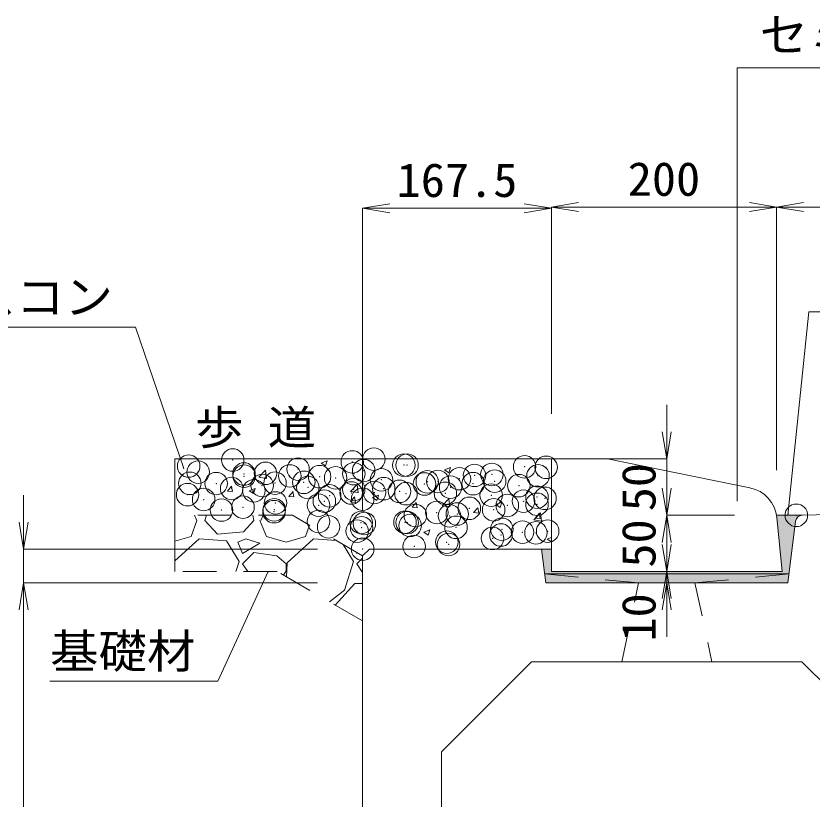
# Model space of a CAD drawing. Units: millimetres at full size. Extents: x 164402 to 209100, y 872507 to 885397.
# Drawn here: x 197536 to 198243, y 876260 to 876956 of the extents above; entities that cross this region are included whole.
import ezdxf
from ezdxf.enums import TextEntityAlignment as Align

# ---------------------------------------------------------------- set-up
doc = ezdxf.new("R2010")
doc.units = ezdxf.units.MM
doc.header["$LTSCALE"] = 40
doc.header["$PDMODE"] = 32
doc.header["$PDSIZE"] = 20
doc.linetypes.add('USER1', pattern=[1.35, 0.75, -0.6])
for name, color, linetype, lineweight in [('0_2', 7, 'Continuous', 13), ('ハッチング', 7, 'Continuous', 5), ('作業エリア', 11, 'Continuous', 13), ('寸法線', 7, 'Continuous', 13), ('排水孔', 7, 'USER1', 9), ('本体', 2, 'Continuous', 13), ('補助線', 8, 'Continuous', 13), ('ﾊｯﾁﾝｸﾞ', 7, 'Continuous', 5)]:
    doc.layers.add(name, color=color, linetype=linetype, lineweight=lineweight)
doc.styles.add('ＭＳ 明朝', font='')
doc.styles.get('ＭＳ 明朝').set_extended_font_data('MS Mincho')

# ---------------------------------------------------------------- blocks, each defined once
blk = doc.blocks.new('open_arrow')
at = {"color": 0, "linetype": 'Continuous', "lineweight": -2}
blk.add_lwpolyline([(7.5, 1.25), (0, 0), (7.5, -1.25)], dxfattribs=at)
blk = doc.blocks.new('filled_arrow')
at = {"color": 0, "linetype": 'Continuous', "lineweight": -2}
blk.add_solid([(7.5, 1.25), (0, 0), (7.5, -1.25)], dxfattribs=at)

msp = doc.modelspace()

# ---------------------------------------------------------------- hatches: boundary and pattern name
at = {"layer": 'ハッチング'}
msp.add_hatch(color=8, dxfattribs=at).paths.add_polyline_path([(198003.47, 876477.03), (198006.56, 876452.29), (198221.56, 876452.29), (198228.42, 876507.13, -0.3734), (198234.26, 876512.39), (198229.06, 876512.28), (198211.49, 876512.29, -0.01699), (198211.77, 876510.27), (198216.56, 876462.29), (198011.56, 876462.29), (198011.56, 876482.29), (198002.81, 876482.29)])

# ---------------------------------------------------------------- linework, layer by layer
at = {"layer": '0_2'}
for p, q in [((198011.56, 876562.29), (197677.46, 876562.29)), ((198229.06, 876512.29), (198211.49, 876512.29)), ((198234.26, 876512.39), (198229.06, 876512.29)), ((198002.81, 876482.29), (198011.56, 876482.29))]:
    msp.add_line(p, q, dxfattribs=at)
at = {"layer": '0_2', "linetype": 'USER1', "lineweight": 5}
for p, q in [((197781.71, 876512.29), (197677.46, 876512.29)), ((197844.06, 876476.29), (197781.71, 876512.29)), ((197768.31, 876462.29), (197677.46, 876462.29)), ((197844.06, 876418.55), (197768.31, 876462.29))]:
    msp.add_line(p, q, dxfattribs=at)
at = {"layer": '作業エリア'}
for p in [(198229.06, 876512.29), (197844.06, 876482.29)]:
    msp.add_point(p, dxfattribs=at)
at = {"layer": '寸法線'}
for p, q in [((198011.56, 876785.88), (198211.49, 876785.88)), ((198011.56, 876602.29), (198011.56, 876785.88)), ((198211.49, 876552.29), (198211.49, 876785.88)), ((198211.49, 876785.88), (198384.06, 876785.88)), ((198211.49, 876552.29), (198211.49, 876785.88)), ((197844.06, 876784.86), (198011.56, 876784.86)), ((197844.06, 876516.29), (197844.06, 876784.86)), ((198011.56, 876602.29), (198011.56, 876784.86)), ((198114.06, 876610.28), (198114.06, 876464.28)), ((198056.56, 876562.28), (198114.06, 876562.28)), ((198114.06, 876560.28), (198114.06, 876414.29)), ((197543.04, 876404.29), (197543.04, 876530.29)), ((198174.06, 876512.28), (198114.06, 876512.28)), ((198174.06, 876512.28), (198114.06, 876512.28)), ((198114.06, 876510.29), (198114.06, 876404.28)), ((197804.06, 876482.29), (197543.04, 876482.29)), ((198176.56, 876462.29), (198114.06, 876462.29)), ((198176.56, 876462.29), (198114.06, 876462.29)), ((197543.04, 876452.29), (197543.04, 875902.29)), ((197804.06, 876452.29), (197543.04, 876452.29)), ((197804.06, 876452.29), (197543.04, 876452.29)), ((198181.56, 876452.28), (198114.06, 876452.28))]:
    msp.add_line(p, q, dxfattribs=at)
at = {"layer": '寸法線', "lineweight": 9}
msp.add_lwpolyline([(198176.45, 876524.86), (198176.45, 876909.51), (198863.3, 876909.51)], dxfattribs=at)
at = {"layer": '寸法線'}
for points in [[(198221.56, 876512.29), (198240.21, 876692.89), (198431.81, 876692.89)], [(197685.2, 876553.76), (197642.42, 876679.22), (197363.73, 876679.22)], [(197760.3, 876462.29), (197715.63, 876365.16), (197566.37, 876365.16)]]:
    msp.add_lwpolyline(points, dxfattribs=at)
at = {"layer": '排水孔'}
for p, q in [((198089.06, 876452.29), (198005.56, 876460.29)), ((198139.06, 876452.29), (198222.56, 876460.29)), ((198074.06, 876382.29), (198089.06, 876452.29)), ((198139.06, 876452.29), (198154.06, 876382.29))]:
    msp.add_line(p, q, dxfattribs=at)
at = {"layer": '本体', "lineweight": 20}
for p, q in [((198011.56, 876562.29), (198061.56, 876562.29)), ((198011.56, 876562.29), (198011.56, 876462.29)), ((198061.56, 876562.29), (198187.87, 876536.68)), ((198211.77, 876510.27), (198216.56, 876462.29)), ((198234.26, 876512.39), (198337.56, 876514.39)), ((198228.42, 876507.13), (198221.56, 876452.29)), ((197844.06, 876476.29), (197850.06, 876482.29)), ((198002.81, 876482.29), (197850.06, 876482.29)), ((198002.81, 876482.29), (198006.56, 876452.29)), ((197844.06, 876476.29), (197844.06, 875912.29)), ((198222.56, 876460.29), (198005.56, 876460.29)), ((198011.56, 876462.29), (198216.56, 876462.29)), ((198221.56, 876452.29), (198006.56, 876452.29)), ((197914.06, 876302.29), (197994.06, 876382.29)), ((198234.06, 876382.29), (197994.06, 876382.29)), ((198234.06, 876382.29), (198314.06, 876302.29)), ((197914.06, 876302.29), (197914.06, 876076.32))]:
    msp.add_line(p, q, dxfattribs=at)
for centre, radius, start, end in [((198181.91, 876507.28), 30, 5.71059, 78.54125), ((198234.37, 876506.39), 6, 91.10881, 172.87498)]:
    msp.add_arc(centre, radius, start, end, dxfattribs=at)
at = {"layer": '補助線'}
msp.add_line((197677.46, 876562.29), (197677.46, 876462.29), dxfattribs=at)
at = {"layer": 'ﾊｯﾁﾝｸﾞ'}
for p, q in [((197701.45, 876562.29), (197701.61, 876562.18)), ((197701.61, 876562.18), (197701.64, 876562.29)), ((197807.33, 876558.65), (197812.67, 876560.7)), ((197811.12, 876556.08), (197812.66, 876560.68)), ((197677.47, 876557.58), (197677.46, 876557.67)), ((197677.46, 876557.61), (197677.48, 876557.61)), ((197752.03, 876546.02), (197757.97, 876552.21)), ((197758.79, 876544.97), (197757.95, 876552.21)), ((197807.33, 876558.63), (197811.12, 876556.08)), ((197916.84, 876552.54), (197922.18, 876554.59)), ((197916.84, 876552.53), (197920.63, 876549.97)), ((197920.63, 876549.97), (197922.17, 876554.58)), ((197752.02, 876546.05), (197758.8, 876545)), ((197723.99, 876533.76), (197727.66, 876538.13)), ((197728.47, 876533.34), (197727.59, 876538.12)), ((197833.36, 876533.41), (197839.29, 876539.59)), ((197840.12, 876532.36), (197839.28, 876539.59)), ((197723.99, 876533.76), (197728.54, 876533.36)), ((197743.3, 876534.06), (197747.09, 876531.5)), ((197743.31, 876534.07), (197748.64, 876536.12)), ((197747.09, 876531.5), (197748.64, 876536.1)), ((197778.64, 876528.98), (197782.32, 876533.35)), ((197783.12, 876528.56), (197782.24, 876533.34)), ((197833.35, 876533.44), (197840.12, 876532.38)), ((197778.64, 876528.97), (197783.2, 876528.58)), ((197833.3, 876524.19), (197836.97, 876528.57)), ((197833.3, 876524.19), (197837.85, 876523.79)), ((197837.78, 876523.78), (197836.9, 876528.56)), ((197852.81, 876527.95), (197856.6, 876525.4)), ((197852.82, 876527.97), (197858.15, 876530.02)), ((197856.6, 876525.4), (197858.15, 876530)), ((197914.68, 876520.8), (197920.62, 876526.98)), ((197921.44, 876519.74), (197920.6, 876526.98)), ((197962.33, 876521.86), (197967.66, 876523.91)), ((197966.11, 876519.29), (197967.66, 876523.9)), ((197887.95, 876519.41), (197891.63, 876523.79)), ((197887.95, 876519.41), (197892.51, 876519.01)), ((197892.43, 876519), (197891.55, 876523.77)), ((197914.67, 876520.82), (197921.45, 876519.77)), ((197942.61, 876514.63), (197946.28, 876519.01)), ((197947.09, 876514.22), (197946.21, 876518.99)), ((197962.32, 876521.85), (197966.11, 876519.29)), ((197694.7, 876512.29), (197696.79, 876507.77)), ((197703.9, 876507.77), (197705.6, 876512.29)), ((197747.59, 876507.77), (197746.69, 876512.29)), ((197753.69, 876507.77), (197755.62, 876512.29)), ((197942.61, 876514.63), (197947.16, 876514.23)), ((197996.01, 876508.18), (198001.94, 876514.37)), ((197997.26, 876509.85), (198000.94, 876514.23)), ((197997.26, 876509.85), (198001.82, 876509.45)), ((198001.74, 876509.43), (198000.86, 876514.21)), ((198002.77, 876507.13), (198001.92, 876514.37)), ((197691.71, 876493.54), (197696.79, 876507.77)), ((197715.08, 876495.57), (197703.9, 876507.77)), ((197747.59, 876507.77), (197738.45, 876497.61)), ((197752.67, 876507.77), (197758.77, 876493.54)), ((197793.31, 876493.54), (197796.88, 876503.53)), ((197793.79, 876505.31), (197794.13, 876505.44)), ((197794.04, 876505.17), (197794.12, 876505.43)), ((197995.99, 876508.21), (198002.77, 876507.16)), ((197738.45, 876497.61), (197715.08, 876495.57)), ((197898.3, 876497.29), (197903.64, 876499.34)), ((197898.3, 876497.27), (197902.09, 876494.72)), ((197902.09, 876494.72), (197903.63, 876499.32)), ((197677.46, 876489.35), (197691.71, 876493.54)), ((197698.82, 876491.51), (197677.46, 876472.01)), ((197723.21, 876489.48), (197698.82, 876491.51)), ((197734.38, 876471.19), (197723.21, 876489.48)), ((197740.48, 876491.51), (197733.37, 876488.46)), ((197752.67, 876487.45), (197740.48, 876491.51)), ((197758.77, 876493.54), (197776.04, 876488.46)), ((197776.04, 876488.46), (197793.31, 876493.54)), ((197800.42, 876491.51), (197777.05, 876470.17)), ((197820.61, 876489.83), (197800.42, 876491.51)), ((198007.81, 876491.19), (198011.56, 876492.63)), ((198007.81, 876491.17), (198011.56, 876488.64)), ((197733.37, 876488.46), (197737.43, 876478.3)), ((197737.43, 876478.3), (197752.67, 876487.45)), ((197835.98, 876471.19), (197826.76, 876486.27)), ((197747.59, 876479.32), (197737.43, 876469.16)), ((197767.91, 876476.27), (197747.59, 876479.32)), ((197776.04, 876469.16), (197767.91, 876476.27)), ((197838.57, 876479.46), (197839.03, 876478.3)), ((197839.03, 876478.3), (197839.79, 876478.76)), ((197731.53, 876462.29), (197734.38, 876471.19)), ((197737.43, 876469.16), (197742.01, 876462.29)), ((197776.04, 876463.06), (197776.04, 876469.16)), ((197777.05, 876470.17), (197776.45, 876457.59)), ((197827.85, 876445.79), (197835.98, 876471.19)), ((197844.06, 876474.19), (197839.03, 876469.16)), ((197839.03, 876469.16), (197844.06, 876461.61)), ((197773.84, 876459.1), (197776.04, 876463.06)), ((197819.67, 876432.63), (197837, 876451.89)), ((197837, 876451.89), (197844.06, 876451.89)), ((197814.61, 876435.56), (197827.85, 876445.79))]:
    msp.add_line(p, q, dxfattribs=at)
for p in [(197728.74, 876561.36), (197834.87, 876559.65), (197853.94, 876562.16), (197880.7, 876556.82), (197883.49, 876556.83), (197689.61, 876556), (197698.05, 876550.65), (197757.88, 876549.51), (197786.74, 876553.31), (197836.26, 876549.19), (197845, 876551.95), (197987.84, 876555.34), (198006.94, 876554.89), (197738.73, 876548.93), (197738.81, 876547), (197779.41, 876547.21), (197805.88, 876546.59), (197820.08, 876545.5), (197860.76, 876543.78), (197910.88, 876542.24), (197929.96, 876544.75), (197943.4, 876547.71), (197958.82, 876548.55), (197961.26, 876542.54), (197999.75, 876547.42), (197690.68, 876540.66), (197714.12, 876540.42), (197727.81, 876536), (197754.79, 876538.7), (197766.3, 876540.87), (197791.82, 876541.56), (197795.47, 876536.98), (197836.15, 876535.26), (197862.76, 876535.9), (197898.96, 876540.08), (197901.44, 876542.06), (197922.14, 876537.18), (197942.11, 876540.34), (197982.79, 876538.62), (197688.69, 876530.63), (197747.39, 876533.93), (197814.82, 876529.59), (197833.9, 876532.1), (197854.52, 876532.46), (197876.83, 876533.54), (197882.56, 876531.47), (197917.5, 876531.82), (197958.18, 876530.1), (197998.86, 876528.39), (197702.95, 876526.3), (197766.7, 876523.26), (197804.95, 876521.22), (197810.08, 876524.83), (197844.07, 876526.59), (197972.5, 876521.05), (197986.89, 876524.83), (197998.83, 876522.06), (198005.97, 876527.34), (197718.76, 876516.95), (197737.84, 876519.46), (197765.37, 876515.51), (197765.64, 876517.2), (197909.91, 876514.7), (197938.77, 876518.5), (197960.34, 876517.18), (197804.92, 876506.76), (197890.84, 876512.18), (197921.21, 876511.81), (197928.06, 876513.42), (197813.85, 876502.05), (197842.71, 876505.85), (197843.15, 876501.22), (197845.6, 876505.04), (197881.64, 876506.1), (197883.62, 876505.79), (197886.28, 876503.33), (197926.95, 876501.61), (197967.63, 876499.89), (197839.18, 876498.16), (197966.85, 876494.78), (197985.92, 876497.29), (197997.9, 876496.69), (198008.31, 876498.17), (197918.72, 876488.44), (197920.29, 876486.45), (197959.41, 876491.81), (197889.87, 876484.64)]:
    msp.add_point(p, dxfattribs=at)

# ---------------------------------------------------------------- block references
at = {"layer": '寸法線', "xscale": 3.2, "yscale": 3.2}
for p in [(197844.06, 876784.86), (198011.56, 876785.88), (198211.49, 876785.88)]:
    msp.add_blockref('open_arrow', p, dxfattribs=at)
at = {"layer": '寸法線'}
for p, xscale, yscale, rotation in [((198011.56, 876784.86), 3.2, 3.2, 180), ((198211.49, 876785.88), 3.2, 3.2, 180), ((198114.06, 876562.28), 3.2, 3.2, 90), ((197685.2, 876553.76), 0.16, 0.16, 108.8), ((198114.06, 876512.28), 3.2, 3.2, 90), ((198114.06, 876512.28), 3.2, 3.2, 270), ((198221.56, 876512.29), 0.16, 0.16, 84.1), ((197543.04, 876482.29), 3.2, 3.2, 90), ((198114.06, 876462.29), 3.2, 3.2, 90), ((197760.3, 876462.29), 0.16, 0.16, 245.3), ((198114.06, 876462.29), 3.2, 3.2, 270), ((197543.04, 876452.29), 3.2, 3.2, 270), ((197543.04, 876452.29), 3.2, 3.2, 270), ((198114.06, 876452.28), 3.2, 3.2, 270)]:
    msp.add_blockref('open_arrow', p, dxfattribs=dict(at, xscale=xscale, yscale=yscale, rotation=rotation))
at = {"layer": '寸法線', "lineweight": 9, "xscale": 0.133, "yscale": 0.133, "rotation": 90}
msp.add_blockref('filled_arrow', (198176.45, 876524.86), dxfattribs=at)

# ---------------------------------------------------------------- texts
at = {"layer": '0_2', "style": 'ＭＳ 明朝', "width": 1.05}
msp.add_text('歩 道', height=30.02, dxfattribs=at).set_placement((197695.35, 876566.29), align=Align.BOTTOM_LEFT)
at = {"layer": '寸法線', "style": 'ＭＳ 明朝', "width": 1.05}
msp.add_text('セミフラット', height=30.02, dxfattribs=at).set_placement((198196.45, 876914.86), align=Align.BOTTOM_LEFT)
for s, p in [('167.5', (197927.81, 876809.86)), ('200', (198111.53, 876810.88))]:
    msp.add_text(s, height=30.02, dxfattribs=at).set_placement(p, align=Align.MIDDLE_CENTER)
for s, p in [('普通アスコン', (197622.42, 876721.05)), ('基礎材', (197695.63, 876406.64))]:
    msp.add_text(s, height=30.02, dxfattribs=at).set_placement(p, align=Align.TOP_RIGHT)
for s, p in [('50', (198089.06, 876537.28)), ('50', (198089.06, 876487.29)), ('10', (198089.06, 876421.61))]:
    msp.add_text(s, height=30.02, rotation=90, dxfattribs=at).set_placement(p, align=Align.MIDDLE_CENTER)

doc.saveas('drawing.dxf')
